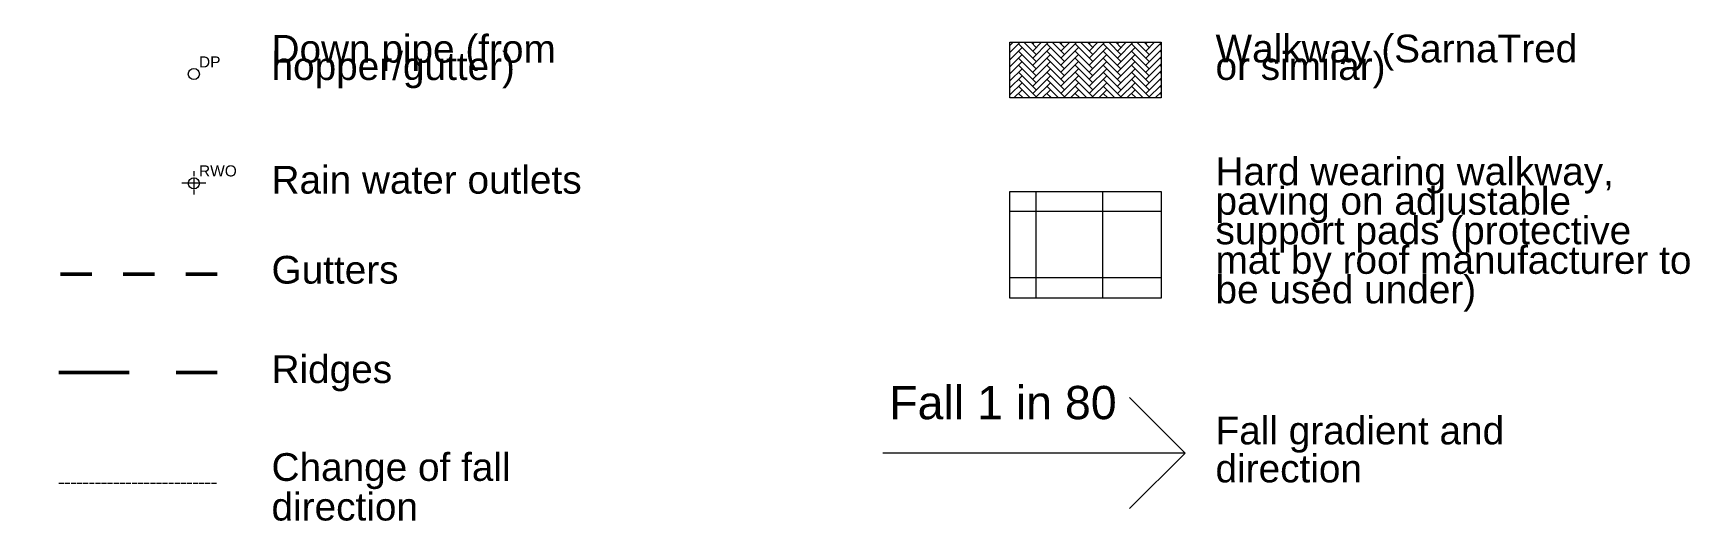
# Model space of a CAD drawing. Header units: millimetres. Extents: x -50172 to 162135, y -142603 to 4572.
# Drawn here: x 147203 to 162135, y -142603 to -138207 of the extents above; entities that cross this region are included whole.
import ezdxf

# ---------------------------------------------------------------- set-up
doc = ezdxf.new("R2010")
doc.units = ezdxf.units.MM
doc.header["$MEASUREMENT"] = 0
for name, pattern in [('Dashed', [564.444447, 282.222223, -282.222223]), ('Hidden Line', [55, 45, -10]), ('Long Dashed', [1058.333302, 634.99999, -423.333311])]:
    doc.linetypes.add(name, pattern=pattern)
doc.layers.add('A-20-M_Roof_Accessory', color=7, linetype='Continuous')
for name, color, linetype, lineweight in [('A-20-M_Roof_Accessory_Pen_No__1', 7, 'Continuous', 13), ('A-20-M_Roof_Accessory_Pen_No__156', 5, 'Continuous', 50), ('A-20-M_Roof_Accessory_Pen_No__176', 1, 'Continuous', 50), ('A-20-M_Roof_Pen_No__1', 7, 'Continuous', 13), ('A-20-M_Roof_Pen_No__2', 8, 'Continuous', 15), ('A-35-M_FFE_Sanitary_Pen_No__1', 7, 'Continuous', 13), ('A-95-P_Text_1_50_GA_Pen_No__1', 7, 'Continuous', 13), ('New_A-95-P_Text_1_50_GA_Pen_No__1', 7, 'Continuous', 13)]:
    doc.layers.add(name, color=color, linetype=linetype, lineweight=lineweight)
for name, color, linetype, lineweight, true_color in [('A-20-M_Roof_Accessory_Pen_No__61', 7, 'Continuous', 20, 0x6a6a6a), ('A-20-M_Roof_Accessory_Pen_No__81', 7, 'Continuous', 20, 0x6a6a6a), ('A-35-M_FFE_Sanitary_Pen_No__145', 7, 'Continuous', 0, 0xa6a6a6)]:
    doc.layers.add(name, color=color, linetype=linetype, lineweight=lineweight, true_color=true_color)
doc.styles.add('GENERATED_STYLE_4', font='')
doc.styles.get('GENERATED_STYLE_4').set_extended_font_data('Swis721 BT')

# ---------------------------------------------------------------- blocks, each defined once
blk = doc.blocks.new('Polyline_10_2', base_point=(157585, -141993))
at = {"layer": 'A-20-M_Roof_Accessory_Pen_No__1', "linetype": 'Continuous'}
for q in [(157085, -141493), (157085, -142493)]:
    blk.add_line((157585, -141993), q, dxfattribs=at)
at = {"layer": 'A-20-M_Roof_Accessory_Pen_No__81', "linetype": 'Continuous', "flags": 128}
blk.add_lwpolyline([(157585, -141993), (154860, -141993)], dxfattribs=at)

msp = doc.modelspace()

# ---------------------------------------------------------------- hatches: boundary and pattern name
at = {"layer": 'A-20-M_Roof_Pen_No__2', "linetype": 'Continuous'}
h = msp.add_hatch(dxfattribs=at)
h.set_pattern_fill('Grid_60x60_0002', color=256, style=0, pattern_type=2)
h.set_pattern_definition([(90, (156243.9, -139811.44), (-600, 0), []), (180, (156243.9, -139811.44), (0, 600), [])])
h.paths.add_polyline_path([(156007, -139635), (157369, -139635), (157369, -140597), (156007, -140597)])
at = {"layer": 'A-35-M_FFE_Sanitary_Pen_No__145', "linetype": 'Continuous'}
h = msp.add_hatch(dxfattribs=at)
h.set_pattern_fill('Strip_Floor_1_4_0002', color=256, style=0, pattern_type=2)
h.set_pattern_definition([(135, (156243.9, -138655.26), (254.56, 254.56), [225, -135]), (135, (156243.9, -138718.9), (254.56, 254.56), [225, -135]), (135, (156243.9, -138782.54), (254.56, 254.56), [225, -135]), (135, (156243.9, -138846.18), (254.56, 254.56), [225, -135]), (135, (156243.9, -138909.82), (254.56, 254.56), [225, -135]), (135, (156243.9, -138973.46), (254.56, 254.56), [225, -135]), (135, (156243.9, -139037.1), (254.56, 254.56), [225, -135]), (135, (156243.9, -139100.74), (254.56, 254.56), [225, -135]), (225, (156116.64, -138528), (-254.56, 254.56), [225, -135]), (225, (156116.64, -138591.62), (-254.56, 254.56), [225, -135]), (225, (156116.64, -138655.26), (-254.56, 254.56), [225, -135]), (225, (156116.64, -138718.9), (-254.56, 254.56), [225, -135]), (225, (156116.64, -138782.54), (-254.56, 254.56), [225, -135]), (225, (156116.64, -138846.18), (-254.56, 254.56), [225, -135]), (225, (156116.64, -138909.82), (-254.56, 254.56), [225, -135]), (225, (156116.64, -138973.46), (-254.56, 254.56), [225, -135])])
h.paths.add_polyline_path([(156007, -138290), (157369, -138290), (157369, -138792), (156007, -138792)])

# ---------------------------------------------------------------- linework, layer by layer
at = {"layer": 'A-20-M_Roof_Accessory_Pen_No__156', "linetype": 'Dashed', "flags": 128}
msp.add_lwpolyline([(148861, -140379), (147203, -140379)], dxfattribs=at)
at = {"layer": 'A-20-M_Roof_Accessory_Pen_No__176', "linetype": 'Long Dashed', "flags": 128}
msp.add_lwpolyline([(147435, -141266), (148861, -141266)], dxfattribs=at)
at = {"layer": 'A-20-M_Roof_Accessory_Pen_No__61', "linetype": 'Continuous', "flags": 128}
msp.add_lwpolyline([(148760, -139561), (148544, -139561)], dxfattribs=at)
at = {"layer": 'A-20-M_Roof_Accessory_Pen_No__61', "linetype": 'Continuous'}
for centre in [(148652, -138576), (148652, -139561)]:
    msp.add_circle(centre, 50, dxfattribs=at)
at = {"layer": 'A-20-M_Roof_Accessory_Pen_No__81', "linetype": 'Hidden Line', "flags": 128}
for points in [[(148652, -139453), (148652, -139669)], [(147435, -142263), (148861, -142263)]]:
    msp.add_lwpolyline(points, dxfattribs=at)
at = {"layer": 'A-20-M_Roof_Pen_No__1', "linetype": 'Continuous', "flags": 128}
msp.add_lwpolyline([(156007, -139635), (157369, -139635), (157369, -140597), (156007, -140597)], close=True, dxfattribs=at)
at = {"layer": 'A-35-M_FFE_Sanitary_Pen_No__1', "linetype": 'Continuous', "flags": 128}
msp.add_lwpolyline([(156007, -138290), (157369, -138290), (157369, -138792), (156007, -138792)], close=True, dxfattribs=at)

# ---------------------------------------------------------------- block references
at = {"layer": 'A-20-M_Roof_Accessory', "color": 251, "linetype": 'Continuous', "lineweight": 20, "true_color": 0x6a6a6a}
msp.add_blockref('Polyline_10_2', (157585, -141993), dxfattribs=at)

# ---------------------------------------------------------------- texts
at = {"layer": 'A-95-P_Text_1_50_GA_Pen_No__1', "linetype": 'Continuous', "char_height": 250, "attachment_point": 1, "style": 'GENERATED_STYLE_4'}
for s, insert, width, line_spacing_factor in [('\\A1;{\\fSwis721 BT|b0|i0|c0|p34;Down pipe (from hopper/gutter)}', (149352, -138223), 3009.31, 0.376091), ('\\A1;{\\fSwis721 BT|b0|i0|c0|p34;Walkway (SarnaTred or similar)}', (157860, -138221), 3461.58, 0.379371), ('\\A1;{\\fSwis721 BT|b0|i0|c0|p34;Hard wearing walkway, paving on adjustable support pads (protective mat by roof manufacturer to be used under)}', (157860, -139328), 4305.53, 0.638907), ('\\A1;{\\fSwis721 BT|b0|i0|c0|p34;Fall gradient and direction}', (157860, -141664), 3461.58, 0.821301), ('\\A1;{\\fSwis721 BT|b0|i0|c0|p34;Change of fall direction}', (149352, -141993), 2774.25, 0.857075)]:
    msp.add_mtext(s, dxfattribs=dict(at, insert=insert, width=width, line_spacing_factor=line_spacing_factor))
at = {"layer": 'A-95-P_Text_1_50_GA_Pen_No__1', "linetype": 'Continuous', "attachment_point": 1, "style": 'GENERATED_STYLE_4'}
for s, insert, char_height in [('\\A1;{\\fSwis721 BT|b0|i0|c0|p34;DP}', (148698, -138417), 100), ('\\A1;{\\fSwis721 BT|b0|i0|c0|p34;RWO}', (148698, -139399), 100), ('\\A1;{\\fSwis721 BT|b0|i0|c0|p34;Rain water outlets}', (149352, -139404), 250), ('\\A1;{\\fSwis721 BT|b0|i0|c0|p34;Gutters}', (149352, -140215), 250), ('\\A1;{\\fSwis721 BT|b0|i0|c0|p34;Ridges}', (149352, -141111), 250)]:
    msp.add_mtext(s, dxfattribs=dict(at, insert=insert, char_height=char_height))
at = {"layer": 'New_A-95-P_Text_1_50_GA_Pen_No__1', "linetype": 'Continuous', "insert": (155944, -141387), "char_height": 300.01, "attachment_point": 2, "style": 'GENERATED_STYLE_4'}
msp.add_mtext('\\A1;{\\fSwis721 BT|b0|i0|c0|p34;Fall 1 in 80}', dxfattribs=at)

doc.saveas('drawing.dxf')
